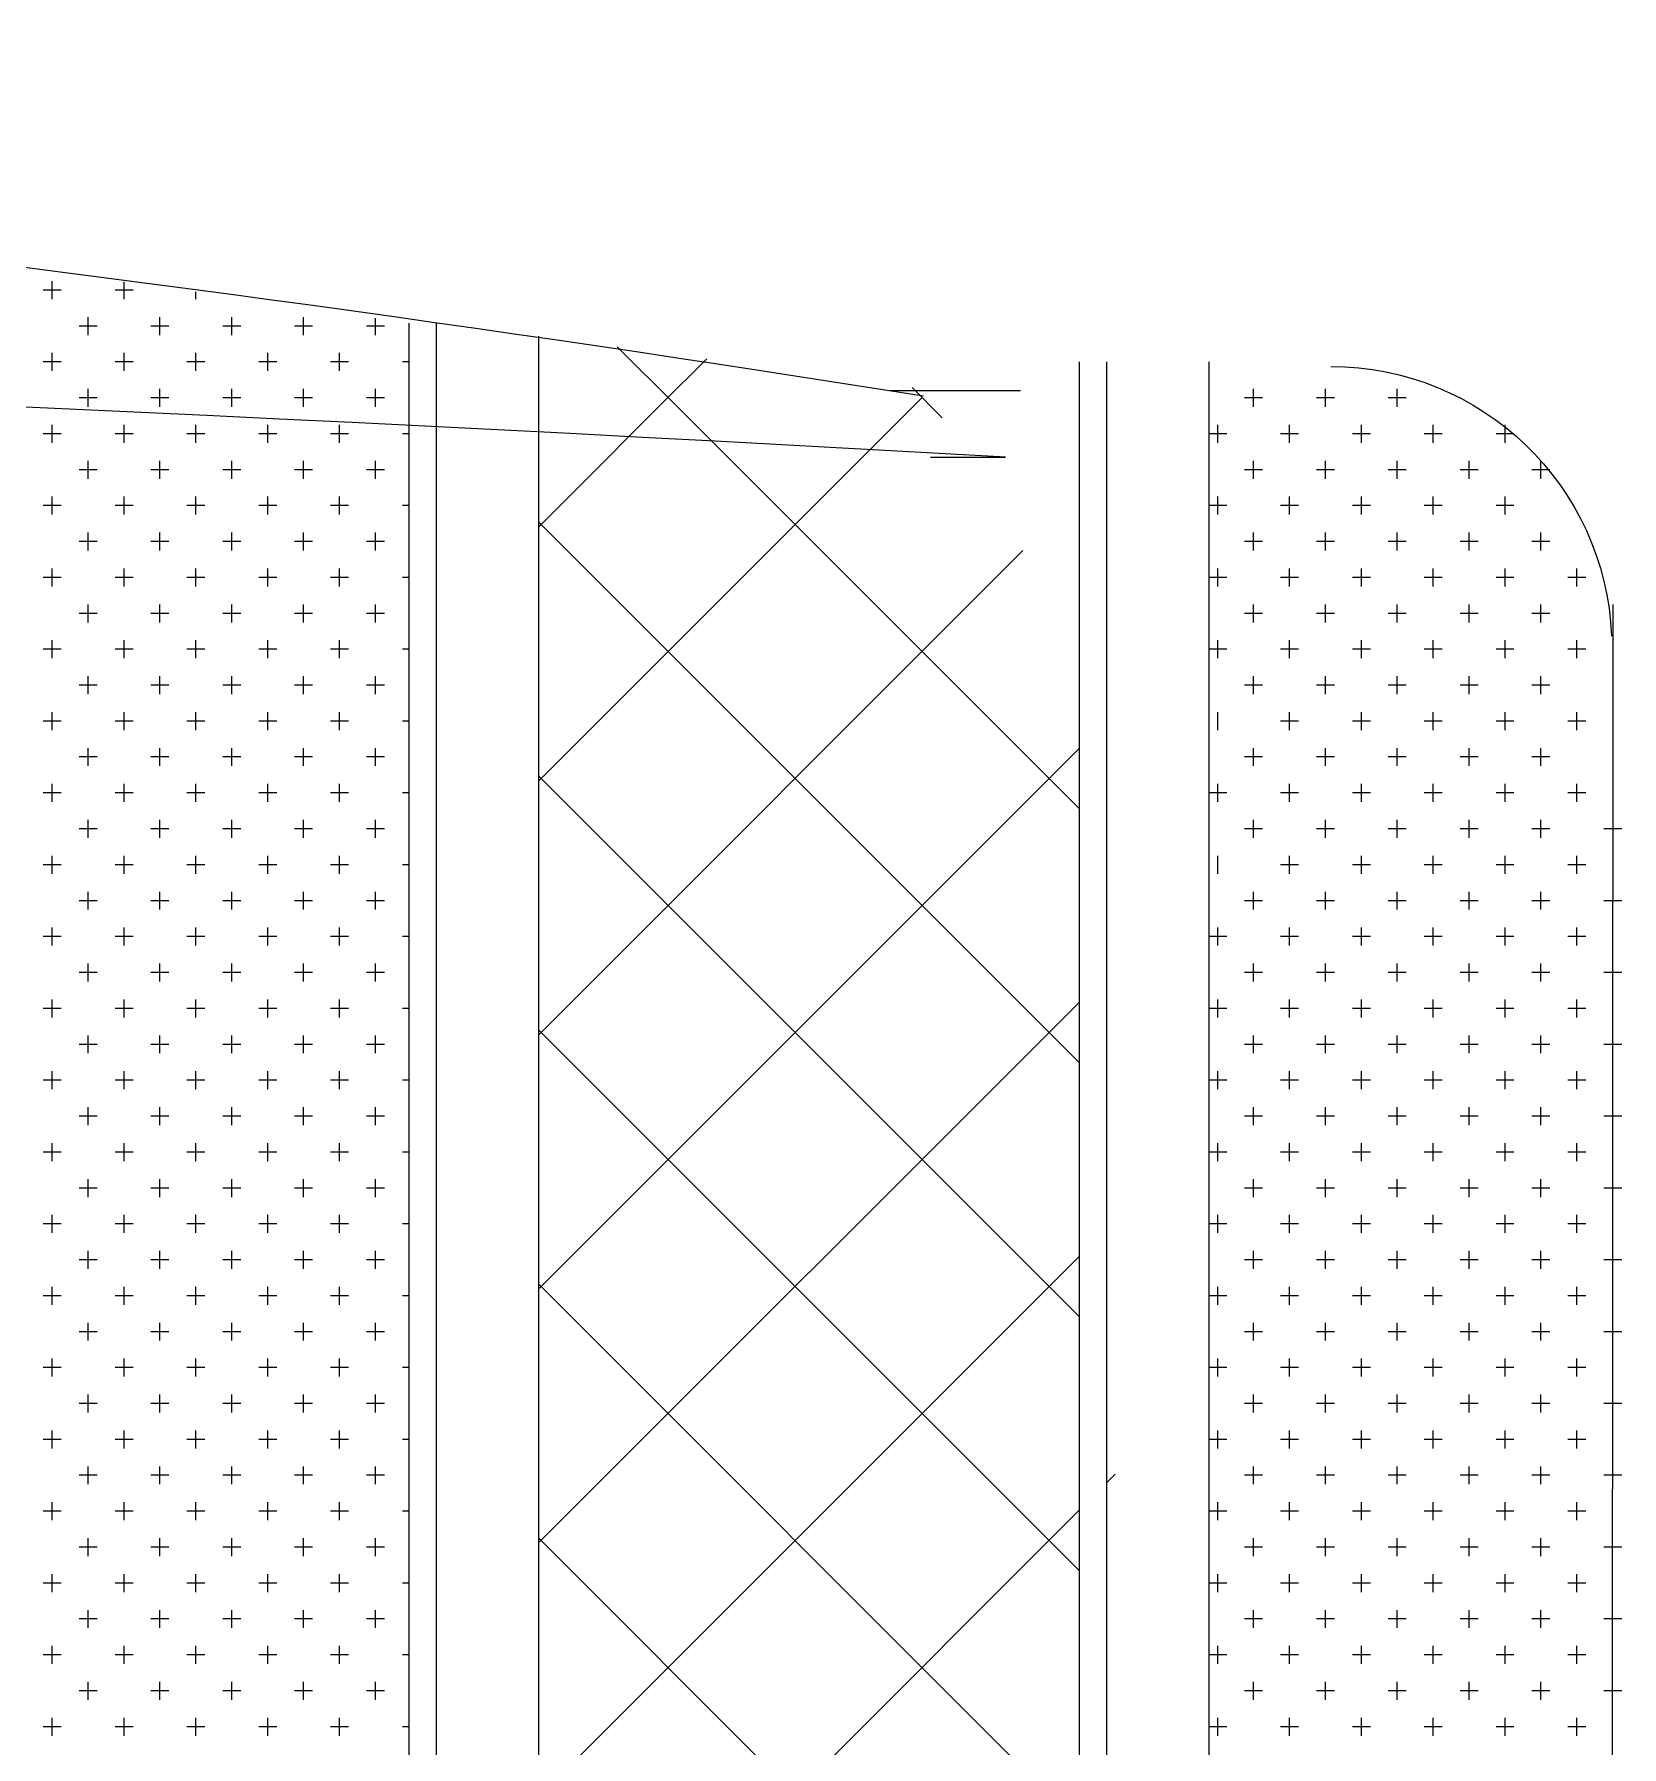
# Model space of a CAD drawing. Header units: inches. Extents: x 18.5 to 61, y 8.5 to 33.3.
# Drawn here: x 35.533 to 35.7888, y 27.7521 to 28.028 of the extents above; entities that cross this region are included whole.
import ezdxf

# ---------------------------------------------------------------- set-up
doc = ezdxf.new("R2010")
doc.units = ezdxf.units.IN
doc.header["$MEASUREMENT"] = 0
for name, color, linetype in [('02', 2, 'Continuous'), ('1', 1, 'Continuous'), ('4', 4, 'Continuous')]:
    doc.layers.add(name, color=color, linetype=linetype)

msp = doc.modelspace()

# ---------------------------------------------------------------- linework, layer by layer
at = {"layer": '02'}
for p, q in [((35.53732, 27.98681), (35.53443, 27.98681)), ((35.53588, 27.98536), (35.53588, 27.98826)), ((35.5489, 27.98681), (35.54601, 27.98681)), ((35.54745, 27.98536), (35.54745, 27.98816)), ((35.55903, 27.98536), (35.55903, 27.98655)), ((35.54311, 27.98102), (35.54022, 27.98102)), ((35.54167, 27.97957), (35.54167, 27.98247)), ((35.55469, 27.98102), (35.55179, 27.98102)), ((35.55324, 27.97957), (35.55324, 27.98247)), ((35.56626, 27.98102), (35.56337, 27.98102)), ((35.56482, 27.97957), (35.56482, 27.98247)), ((35.57784, 27.98102), (35.57495, 27.98102)), ((35.57639, 27.97957), (35.57639, 27.98247)), ((35.58942, 27.98102), (35.58652, 27.98102)), ((35.58797, 27.97957), (35.58797, 27.98231)), ((35.59333, 27.98149), (35.59333, 27.47433)), ((35.59776, 27.98151), (35.59776, 27.47433)), ((35.61423, 27.97937), (35.61423, 27.47433)), ((35.53588, 27.97379), (35.53588, 27.97668)), ((35.54745, 27.97379), (35.54745, 27.97668)), ((35.55903, 27.97379), (35.55903, 27.97668)), ((35.5706, 27.97379), (35.5706, 27.97668)), ((35.58218, 27.97379), (35.58218, 27.97668)), ((35.63619, 27.96843), (35.62694, 27.97768)), ((35.63414, 27.96852), (35.64135, 27.97573)), ((35.53732, 27.97523), (35.53443, 27.97523)), ((35.5489, 27.97523), (35.54601, 27.97523)), ((35.56048, 27.97523), (35.55758, 27.97523)), ((35.57205, 27.97523), (35.56916, 27.97523)), ((35.58363, 27.97523), (35.58073, 27.97523)), ((35.59333, 27.97523), (35.59231, 27.97523)), ((35.70135, 27.97523), (35.70135, 27.47505)), ((35.70578, 27.97523), (35.70578, 27.47505)), ((35.72225, 27.97523), (35.72225, 27.47505)), ((35.54167, 27.968), (35.54167, 27.97089)), ((35.55324, 27.968), (35.55324, 27.97089)), ((35.56482, 27.968), (35.56482, 27.97089)), ((35.57639, 27.968), (35.57639, 27.97089)), ((35.58797, 27.968), (35.58797, 27.97089)), ((35.67931, 27.96624), (35.67445, 27.9711)), ((35.72949, 27.968), (35.72949, 27.97089)), ((35.74106, 27.968), (35.74106, 27.97089)), ((35.75264, 27.968), (35.75264, 27.97089)), ((35.54311, 27.96944), (35.54022, 27.96944)), ((35.55469, 27.96944), (35.55179, 27.96944)), ((35.56626, 27.96944), (35.56337, 27.96944)), ((35.57784, 27.96944), (35.57495, 27.96944)), ((35.58942, 27.96944), (35.58652, 27.96944)), ((35.61994, 27.95432), (35.63414, 27.96852)), ((35.64909, 27.95553), (35.63619, 27.96843)), ((35.67311, 27.96657), (35.67611, 27.96956)), ((35.73094, 27.96944), (35.72804, 27.96944)), ((35.74251, 27.96944), (35.73962, 27.96944)), ((35.75409, 27.96944), (35.75119, 27.96944)), ((35.53588, 27.96221), (35.53588, 27.9651)), ((35.54745, 27.96221), (35.54745, 27.9651)), ((35.55903, 27.96221), (35.55903, 27.9651)), ((35.5706, 27.96221), (35.5706, 27.9651)), ((35.58218, 27.96221), (35.58218, 27.9651)), ((35.66264, 27.95609), (35.67311, 27.96657)), ((35.7237, 27.96221), (35.7237, 27.9651)), ((35.73528, 27.96221), (35.73528, 27.9651)), ((35.74685, 27.96221), (35.74685, 27.9651)), ((35.75843, 27.96221), (35.75843, 27.9651)), ((35.77, 27.96221), (35.77, 27.9651)), ((35.53732, 27.96366), (35.53443, 27.96366)), ((35.5489, 27.96366), (35.54601, 27.96366)), ((35.56048, 27.96366), (35.55758, 27.96366)), ((35.57205, 27.96366), (35.56916, 27.96366)), ((35.58363, 27.96366), (35.58073, 27.96366)), ((35.59333, 27.96366), (35.59231, 27.96366)), ((35.72515, 27.96366), (35.72225, 27.96366)), ((35.73672, 27.96366), (35.73383, 27.96366)), ((35.7483, 27.96366), (35.74541, 27.96366)), ((35.75987, 27.96366), (35.75698, 27.96366)), ((35.77145, 27.96366), (35.76856, 27.96366)), ((35.54167, 27.95642), (35.54167, 27.95932)), ((35.55324, 27.95642), (35.55324, 27.95932)), ((35.56482, 27.95642), (35.56482, 27.95932)), ((35.57639, 27.95642), (35.57639, 27.95932)), ((35.58797, 27.95642), (35.58797, 27.95932)), ((35.72949, 27.95642), (35.72949, 27.95932)), ((35.74106, 27.95642), (35.74106, 27.95932)), ((35.75264, 27.95642), (35.75264, 27.95932)), ((35.76422, 27.95642), (35.76422, 27.95932)), ((35.77579, 27.95642), (35.77579, 27.95932)), ((35.54311, 27.95787), (35.54022, 27.95787)), ((35.55469, 27.95787), (35.55179, 27.95787)), ((35.56626, 27.95787), (35.56337, 27.95787)), ((35.57784, 27.95787), (35.57495, 27.95787)), ((35.58942, 27.95787), (35.58652, 27.95787)), ((35.61423, 27.90769), (35.66264, 27.95609)), ((35.73094, 27.95787), (35.72804, 27.95787)), ((35.74251, 27.95787), (35.73962, 27.95787)), ((35.75409, 27.95787), (35.75119, 27.95787)), ((35.76566, 27.95787), (35.76277, 27.95787)), ((35.77724, 27.95787), (35.77434, 27.95787)), ((35.53588, 27.95063), (35.53588, 27.95353)), ((35.54745, 27.95063), (35.54745, 27.95353)), ((35.55903, 27.95063), (35.55903, 27.95353)), ((35.5706, 27.95063), (35.5706, 27.95353)), ((35.58218, 27.95063), (35.58218, 27.95353)), ((35.61423, 27.94861), (35.61994, 27.95432)), ((35.70135, 27.90327), (35.64909, 27.95553)), ((35.7237, 27.95063), (35.7237, 27.95353)), ((35.73528, 27.95063), (35.73528, 27.95353)), ((35.74685, 27.95063), (35.74685, 27.95353)), ((35.75843, 27.95063), (35.75843, 27.95353)), ((35.77, 27.95063), (35.77, 27.95353)), ((35.53732, 27.95208), (35.53443, 27.95208)), ((35.5489, 27.95208), (35.54601, 27.95208)), ((35.56048, 27.95208), (35.55758, 27.95208)), ((35.57205, 27.95208), (35.56916, 27.95208)), ((35.58363, 27.95208), (35.58073, 27.95208)), ((35.59333, 27.95208), (35.59231, 27.95208)), ((35.72515, 27.95208), (35.72225, 27.95208)), ((35.73672, 27.95208), (35.73383, 27.95208)), ((35.7483, 27.95208), (35.74541, 27.95208)), ((35.75987, 27.95208), (35.75698, 27.95208)), ((35.77145, 27.95208), (35.76856, 27.95208)), ((35.54167, 27.94485), (35.54167, 27.94774)), ((35.55324, 27.94485), (35.55324, 27.94774)), ((35.56482, 27.94485), (35.56482, 27.94774)), ((35.57639, 27.94485), (35.57639, 27.94774)), ((35.58797, 27.94485), (35.58797, 27.94774)), ((35.70135, 27.86234), (35.61423, 27.94946)), ((35.72949, 27.94485), (35.72949, 27.94774)), ((35.74106, 27.94485), (35.74106, 27.94774)), ((35.75264, 27.94485), (35.75264, 27.94774)), ((35.76422, 27.94485), (35.76422, 27.94774)), ((35.77579, 27.94485), (35.77579, 27.94774)), ((35.54311, 27.94629), (35.54022, 27.94629)), ((35.55469, 27.94629), (35.55179, 27.94629)), ((35.56626, 27.94629), (35.56337, 27.94629)), ((35.57784, 27.94629), (35.57495, 27.94629)), ((35.58942, 27.94629), (35.58652, 27.94629)), ((35.73094, 27.94629), (35.72804, 27.94629)), ((35.74251, 27.94629), (35.73962, 27.94629)), ((35.75409, 27.94629), (35.75119, 27.94629)), ((35.76566, 27.94629), (35.76277, 27.94629)), ((35.77724, 27.94629), (35.77434, 27.94629)), ((35.61423, 27.86676), (35.69229, 27.94482)), ((35.53732, 27.94051), (35.53443, 27.94051)), ((35.53588, 27.93906), (35.53588, 27.94195)), ((35.5489, 27.94051), (35.54601, 27.94051)), ((35.54745, 27.93906), (35.54745, 27.94195)), ((35.56048, 27.94051), (35.55758, 27.94051)), ((35.55903, 27.93906), (35.55903, 27.94195)), ((35.57205, 27.94051), (35.56916, 27.94051)), ((35.5706, 27.93906), (35.5706, 27.94195)), ((35.58363, 27.94051), (35.58073, 27.94051)), ((35.58218, 27.93906), (35.58218, 27.94195)), ((35.59333, 27.94051), (35.59231, 27.94051)), ((35.72515, 27.94051), (35.72225, 27.94051)), ((35.7237, 27.93906), (35.7237, 27.94195)), ((35.73672, 27.94051), (35.73383, 27.94051)), ((35.73528, 27.93906), (35.73528, 27.94195)), ((35.7483, 27.94051), (35.74541, 27.94051)), ((35.74685, 27.93906), (35.74685, 27.94195)), ((35.75987, 27.94051), (35.75698, 27.94051)), ((35.75843, 27.93906), (35.75843, 27.94195)), ((35.77145, 27.94051), (35.76856, 27.94051)), ((35.77, 27.93906), (35.77, 27.94195)), ((35.78303, 27.94051), (35.78013, 27.94051)), ((35.78158, 27.93906), (35.78158, 27.94195)), ((35.54311, 27.93472), (35.54022, 27.93472)), ((35.54167, 27.93327), (35.54167, 27.93616)), ((35.55469, 27.93472), (35.55179, 27.93472)), ((35.55324, 27.93327), (35.55324, 27.93616)), ((35.56626, 27.93472), (35.56337, 27.93472)), ((35.56482, 27.93327), (35.56482, 27.93616)), ((35.57784, 27.93472), (35.57495, 27.93472)), ((35.57639, 27.93327), (35.57639, 27.93616)), ((35.58942, 27.93472), (35.58652, 27.93472)), ((35.58797, 27.93327), (35.58797, 27.93616)), ((35.73094, 27.93472), (35.72804, 27.93472)), ((35.72949, 27.93327), (35.72949, 27.93616)), ((35.74251, 27.93472), (35.73962, 27.93472)), ((35.74106, 27.93327), (35.74106, 27.93616)), ((35.75409, 27.93472), (35.75119, 27.93472)), ((35.75264, 27.93327), (35.75264, 27.93616)), ((35.76566, 27.93472), (35.76277, 27.93472)), ((35.76422, 27.93327), (35.76422, 27.93616)), ((35.77724, 27.93472), (35.77434, 27.93472)), ((35.77579, 27.93327), (35.77579, 27.93616)), ((35.53732, 27.92893), (35.53443, 27.92893)), ((35.53588, 27.92748), (35.53588, 27.93038)), ((35.5489, 27.92893), (35.54601, 27.92893)), ((35.54745, 27.92748), (35.54745, 27.93038)), ((35.56048, 27.92893), (35.55758, 27.92893)), ((35.55903, 27.92748), (35.55903, 27.93038)), ((35.57205, 27.92893), (35.56916, 27.92893)), ((35.5706, 27.92748), (35.5706, 27.93038)), ((35.58363, 27.92893), (35.58073, 27.92893)), ((35.58218, 27.92748), (35.58218, 27.93038)), ((35.59333, 27.92893), (35.59231, 27.92893)), ((35.72515, 27.92893), (35.72225, 27.92893)), ((35.7237, 27.92748), (35.7237, 27.93038)), ((35.73672, 27.92893), (35.73383, 27.92893)), ((35.73528, 27.92748), (35.73528, 27.93038)), ((35.7483, 27.92893), (35.74541, 27.92893)), ((35.74685, 27.92748), (35.74685, 27.93038)), ((35.75987, 27.92893), (35.75698, 27.92893)), ((35.75843, 27.92748), (35.75843, 27.93038)), ((35.77145, 27.92893), (35.76856, 27.92893)), ((35.77, 27.92748), (35.77, 27.93038)), ((35.78303, 27.92893), (35.78013, 27.92893)), ((35.78158, 27.92748), (35.78158, 27.93038)), ((35.54311, 27.92314), (35.54022, 27.92314)), ((35.54167, 27.92169), (35.54167, 27.92459)), ((35.55469, 27.92314), (35.55179, 27.92314)), ((35.55324, 27.92169), (35.55324, 27.92459)), ((35.56626, 27.92314), (35.56337, 27.92314)), ((35.56482, 27.92169), (35.56482, 27.92459)), ((35.57784, 27.92314), (35.57495, 27.92314)), ((35.57639, 27.92169), (35.57639, 27.92459)), ((35.58942, 27.92314), (35.58652, 27.92314)), ((35.58797, 27.92169), (35.58797, 27.92459)), ((35.73094, 27.92314), (35.72804, 27.92314)), ((35.72949, 27.92169), (35.72949, 27.92459)), ((35.74251, 27.92314), (35.73962, 27.92314)), ((35.74106, 27.92169), (35.74106, 27.92459)), ((35.75409, 27.92314), (35.75119, 27.92314)), ((35.75264, 27.92169), (35.75264, 27.92459)), ((35.76566, 27.92314), (35.76277, 27.92314)), ((35.76422, 27.92169), (35.76422, 27.92459)), ((35.77724, 27.92314), (35.77434, 27.92314)), ((35.77579, 27.92169), (35.77579, 27.92459)), ((35.53732, 27.91735), (35.53443, 27.91735)), ((35.53588, 27.91591), (35.53588, 27.9188)), ((35.5489, 27.91735), (35.54601, 27.91735)), ((35.54745, 27.91591), (35.54745, 27.9188)), ((35.56048, 27.91735), (35.55758, 27.91735)), ((35.55903, 27.91591), (35.55903, 27.9188)), ((35.57205, 27.91735), (35.56916, 27.91735)), ((35.5706, 27.91591), (35.5706, 27.9188)), ((35.58363, 27.91735), (35.58073, 27.91735)), ((35.58218, 27.91591), (35.58218, 27.9188)), ((35.59333, 27.91735), (35.59231, 27.91735)), ((35.7237, 27.91591), (35.7237, 27.9188)), ((35.73672, 27.91735), (35.73383, 27.91735)), ((35.73528, 27.91591), (35.73528, 27.9188)), ((35.7483, 27.91735), (35.74541, 27.91735)), ((35.74685, 27.91591), (35.74685, 27.9188)), ((35.75987, 27.91735), (35.75698, 27.91735)), ((35.75843, 27.91591), (35.75843, 27.9188)), ((35.77145, 27.91735), (35.76856, 27.91735)), ((35.77, 27.91591), (35.77, 27.9188)), ((35.78303, 27.91735), (35.78013, 27.91735)), ((35.78158, 27.91591), (35.78158, 27.9188)), ((35.54167, 27.91012), (35.54167, 27.91301)), ((35.55324, 27.91012), (35.55324, 27.91301)), ((35.56482, 27.91012), (35.56482, 27.91301)), ((35.57639, 27.91012), (35.57639, 27.91301)), ((35.58797, 27.91012), (35.58797, 27.91301)), ((35.61423, 27.82583), (35.70135, 27.91295)), ((35.72949, 27.91012), (35.72949, 27.91301)), ((35.74106, 27.91012), (35.74106, 27.91301)), ((35.75264, 27.91012), (35.75264, 27.91301)), ((35.76422, 27.91012), (35.76422, 27.91301)), ((35.77579, 27.91012), (35.77579, 27.91301)), ((35.54311, 27.91157), (35.54022, 27.91157)), ((35.55469, 27.91157), (35.55179, 27.91157)), ((35.56626, 27.91157), (35.56337, 27.91157)), ((35.57784, 27.91157), (35.57495, 27.91157)), ((35.58942, 27.91157), (35.58652, 27.91157)), ((35.73094, 27.91157), (35.72804, 27.91157)), ((35.74251, 27.91157), (35.73962, 27.91157)), ((35.75409, 27.91157), (35.75119, 27.91157)), ((35.76566, 27.91157), (35.76277, 27.91157)), ((35.77724, 27.91157), (35.77434, 27.91157)), ((35.53588, 27.90433), (35.53588, 27.90722)), ((35.54745, 27.90433), (35.54745, 27.90722)), ((35.55903, 27.90433), (35.55903, 27.90722)), ((35.5706, 27.90433), (35.5706, 27.90722)), ((35.58218, 27.90433), (35.58218, 27.90722)), ((35.70135, 27.82142), (35.61423, 27.90853)), ((35.7237, 27.90433), (35.7237, 27.90722)), ((35.73528, 27.90433), (35.73528, 27.90722)), ((35.74685, 27.90433), (35.74685, 27.90722)), ((35.75843, 27.90433), (35.75843, 27.90722)), ((35.77, 27.90433), (35.77, 27.90722)), ((35.78158, 27.90433), (35.78158, 27.90722)), ((35.53732, 27.90578), (35.53443, 27.90578)), ((35.5489, 27.90578), (35.54601, 27.90578)), ((35.56048, 27.90578), (35.55758, 27.90578)), ((35.57205, 27.90578), (35.56916, 27.90578)), ((35.58363, 27.90578), (35.58073, 27.90578)), ((35.59333, 27.90578), (35.59231, 27.90578)), ((35.72515, 27.90578), (35.72225, 27.90578)), ((35.73672, 27.90578), (35.73383, 27.90578)), ((35.7483, 27.90578), (35.74541, 27.90578)), ((35.75987, 27.90578), (35.75698, 27.90578)), ((35.77145, 27.90578), (35.76856, 27.90578)), ((35.78303, 27.90578), (35.78013, 27.90578)), ((35.54167, 27.89854), (35.54167, 27.90144)), ((35.55324, 27.89854), (35.55324, 27.90144)), ((35.56482, 27.89854), (35.56482, 27.90144)), ((35.57639, 27.89854), (35.57639, 27.90144)), ((35.58797, 27.89854), (35.58797, 27.90144)), ((35.72949, 27.89854), (35.72949, 27.90144)), ((35.74106, 27.89854), (35.74106, 27.90144)), ((35.75264, 27.89854), (35.75264, 27.90144)), ((35.76422, 27.89854), (35.76422, 27.90144)), ((35.77579, 27.89854), (35.77579, 27.90144)), ((35.54311, 27.89999), (35.54022, 27.89999)), ((35.55469, 27.89999), (35.55179, 27.89999)), ((35.56626, 27.89999), (35.56337, 27.89999)), ((35.57784, 27.89999), (35.57495, 27.89999)), ((35.58942, 27.89999), (35.58652, 27.89999)), ((35.73094, 27.89999), (35.72804, 27.89999)), ((35.74251, 27.89999), (35.73962, 27.89999)), ((35.75409, 27.89999), (35.75119, 27.89999)), ((35.76566, 27.89999), (35.76277, 27.89999)), ((35.77724, 27.89999), (35.77434, 27.89999)), ((35.78881, 27.89999), (35.78592, 27.89999)), ((35.53588, 27.89275), (35.53588, 27.89565)), ((35.54745, 27.89275), (35.54745, 27.89565)), ((35.55903, 27.89275), (35.55903, 27.89565)), ((35.5706, 27.89275), (35.5706, 27.89565)), ((35.58218, 27.89275), (35.58218, 27.89565)), ((35.7237, 27.89275), (35.7237, 27.89565)), ((35.73528, 27.89275), (35.73528, 27.89565)), ((35.74685, 27.89275), (35.74685, 27.89565)), ((35.75843, 27.89275), (35.75843, 27.89565)), ((35.77, 27.89275), (35.77, 27.89565)), ((35.78158, 27.89275), (35.78158, 27.89565)), ((35.53732, 27.8942), (35.53443, 27.8942)), ((35.5489, 27.8942), (35.54601, 27.8942)), ((35.56048, 27.8942), (35.55758, 27.8942)), ((35.57205, 27.8942), (35.56916, 27.8942)), ((35.58363, 27.8942), (35.58073, 27.8942)), ((35.59333, 27.8942), (35.59231, 27.8942)), ((35.73672, 27.8942), (35.73383, 27.8942)), ((35.7483, 27.8942), (35.74541, 27.8942)), ((35.75987, 27.8942), (35.75698, 27.8942)), ((35.77145, 27.8942), (35.76856, 27.8942)), ((35.78303, 27.8942), (35.78013, 27.8942)), ((35.54167, 27.88697), (35.54167, 27.88986)), ((35.55324, 27.88697), (35.55324, 27.88986)), ((35.56482, 27.88697), (35.56482, 27.88986)), ((35.57639, 27.88697), (35.57639, 27.88986)), ((35.58797, 27.88697), (35.58797, 27.88986)), ((35.72949, 27.88697), (35.72949, 27.88986)), ((35.74106, 27.88697), (35.74106, 27.88986)), ((35.75264, 27.88697), (35.75264, 27.88986)), ((35.76422, 27.88697), (35.76422, 27.88986)), ((35.77579, 27.88697), (35.77579, 27.88986)), ((35.54311, 27.88841), (35.54022, 27.88841)), ((35.55469, 27.88841), (35.55179, 27.88841)), ((35.56626, 27.88841), (35.56337, 27.88841)), ((35.57784, 27.88841), (35.57495, 27.88841)), ((35.58942, 27.88841), (35.58652, 27.88841)), ((35.73094, 27.88841), (35.72804, 27.88841)), ((35.74251, 27.88841), (35.73962, 27.88841)), ((35.75409, 27.88841), (35.75119, 27.88841)), ((35.76566, 27.88841), (35.76277, 27.88841)), ((35.77724, 27.88841), (35.77434, 27.88841)), ((35.78881, 27.88841), (35.78592, 27.88841)), ((35.53732, 27.88263), (35.53443, 27.88263)), ((35.53588, 27.88118), (35.53588, 27.88407)), ((35.5489, 27.88263), (35.54601, 27.88263)), ((35.54745, 27.88118), (35.54745, 27.88407)), ((35.56048, 27.88263), (35.55758, 27.88263)), ((35.55903, 27.88118), (35.55903, 27.88407)), ((35.57205, 27.88263), (35.56916, 27.88263)), ((35.5706, 27.88118), (35.5706, 27.88407)), ((35.58363, 27.88263), (35.58073, 27.88263)), ((35.58218, 27.88118), (35.58218, 27.88407)), ((35.59333, 27.88263), (35.59231, 27.88263)), ((35.72515, 27.88263), (35.72225, 27.88263)), ((35.7237, 27.88118), (35.7237, 27.88407)), ((35.73672, 27.88263), (35.73383, 27.88263)), ((35.73528, 27.88118), (35.73528, 27.88407)), ((35.7483, 27.88263), (35.74541, 27.88263)), ((35.74685, 27.88118), (35.74685, 27.88407)), ((35.75987, 27.88263), (35.75698, 27.88263)), ((35.75843, 27.88118), (35.75843, 27.88407)), ((35.77145, 27.88263), (35.76856, 27.88263)), ((35.77, 27.88118), (35.77, 27.88407)), ((35.78303, 27.88263), (35.78013, 27.88263)), ((35.78158, 27.88118), (35.78158, 27.88407)), ((35.54311, 27.87684), (35.54022, 27.87684)), ((35.54167, 27.87539), (35.54167, 27.87828)), ((35.55469, 27.87684), (35.55179, 27.87684)), ((35.55324, 27.87539), (35.55324, 27.87828)), ((35.56626, 27.87684), (35.56337, 27.87684)), ((35.56482, 27.87539), (35.56482, 27.87828)), ((35.57784, 27.87684), (35.57495, 27.87684)), ((35.57639, 27.87539), (35.57639, 27.87828)), ((35.58942, 27.87684), (35.58652, 27.87684)), ((35.58797, 27.87539), (35.58797, 27.87828)), ((35.73094, 27.87684), (35.72804, 27.87684)), ((35.72949, 27.87539), (35.72949, 27.87828)), ((35.74251, 27.87684), (35.73962, 27.87684)), ((35.74106, 27.87539), (35.74106, 27.87828)), ((35.75409, 27.87684), (35.75119, 27.87684)), ((35.75264, 27.87539), (35.75264, 27.87828)), ((35.76566, 27.87684), (35.76277, 27.87684)), ((35.76422, 27.87539), (35.76422, 27.87828)), ((35.77724, 27.87684), (35.77434, 27.87684)), ((35.77579, 27.87539), (35.77579, 27.87828)), ((35.78881, 27.87684), (35.78592, 27.87684)), ((35.53732, 27.87105), (35.53443, 27.87105)), ((35.53588, 27.8696), (35.53588, 27.8725)), ((35.5489, 27.87105), (35.54601, 27.87105)), ((35.54745, 27.8696), (35.54745, 27.8725)), ((35.56048, 27.87105), (35.55758, 27.87105)), ((35.55903, 27.8696), (35.55903, 27.8725)), ((35.57205, 27.87105), (35.56916, 27.87105)), ((35.5706, 27.8696), (35.5706, 27.8725)), ((35.58363, 27.87105), (35.58073, 27.87105)), ((35.58218, 27.8696), (35.58218, 27.8725)), ((35.59333, 27.87105), (35.59231, 27.87105)), ((35.61423, 27.78491), (35.70135, 27.87202)), ((35.72515, 27.87105), (35.72225, 27.87105)), ((35.7237, 27.8696), (35.7237, 27.8725)), ((35.73672, 27.87105), (35.73383, 27.87105)), ((35.73528, 27.8696), (35.73528, 27.8725)), ((35.7483, 27.87105), (35.74541, 27.87105)), ((35.74685, 27.8696), (35.74685, 27.8725)), ((35.75987, 27.87105), (35.75698, 27.87105)), ((35.75843, 27.8696), (35.75843, 27.8725)), ((35.77145, 27.87105), (35.76856, 27.87105)), ((35.77, 27.8696), (35.77, 27.8725)), ((35.78303, 27.87105), (35.78013, 27.87105)), ((35.78158, 27.8696), (35.78158, 27.8725)), ((35.54311, 27.86526), (35.54022, 27.86526)), ((35.54167, 27.86382), (35.54167, 27.86671)), ((35.55469, 27.86526), (35.55179, 27.86526)), ((35.55324, 27.86382), (35.55324, 27.86671)), ((35.56626, 27.86526), (35.56337, 27.86526)), ((35.56482, 27.86382), (35.56482, 27.86671)), ((35.57784, 27.86526), (35.57495, 27.86526)), ((35.57639, 27.86382), (35.57639, 27.86671)), ((35.58942, 27.86526), (35.58652, 27.86526)), ((35.58797, 27.86382), (35.58797, 27.86671)), ((35.70135, 27.78049), (35.61423, 27.86761)), ((35.73094, 27.86526), (35.72804, 27.86526)), ((35.72949, 27.86382), (35.72949, 27.86671)), ((35.74251, 27.86526), (35.73962, 27.86526)), ((35.74106, 27.86382), (35.74106, 27.86671)), ((35.75409, 27.86526), (35.75119, 27.86526)), ((35.75264, 27.86382), (35.75264, 27.86671)), ((35.76566, 27.86526), (35.76277, 27.86526)), ((35.76422, 27.86382), (35.76422, 27.86671)), ((35.77724, 27.86526), (35.77434, 27.86526)), ((35.77579, 27.86382), (35.77579, 27.86671)), ((35.78881, 27.86526), (35.78592, 27.86526)), ((35.53732, 27.85947), (35.53443, 27.85947)), ((35.53588, 27.85803), (35.53588, 27.86092)), ((35.5489, 27.85947), (35.54601, 27.85947)), ((35.54745, 27.85803), (35.54745, 27.86092)), ((35.56048, 27.85947), (35.55758, 27.85947)), ((35.55903, 27.85803), (35.55903, 27.86092)), ((35.57205, 27.85947), (35.56916, 27.85947)), ((35.5706, 27.85803), (35.5706, 27.86092)), ((35.58363, 27.85947), (35.58073, 27.85947)), ((35.58218, 27.85803), (35.58218, 27.86092)), ((35.59333, 27.85947), (35.59231, 27.85947)), ((35.72515, 27.85947), (35.72225, 27.85947)), ((35.7237, 27.85803), (35.7237, 27.86092)), ((35.73672, 27.85947), (35.73383, 27.85947)), ((35.73528, 27.85803), (35.73528, 27.86092)), ((35.7483, 27.85947), (35.74541, 27.85947)), ((35.74685, 27.85803), (35.74685, 27.86092)), ((35.75987, 27.85947), (35.75698, 27.85947)), ((35.75843, 27.85803), (35.75843, 27.86092)), ((35.77145, 27.85947), (35.76856, 27.85947)), ((35.77, 27.85803), (35.77, 27.86092)), ((35.78303, 27.85947), (35.78013, 27.85947)), ((35.78158, 27.85803), (35.78158, 27.86092)), ((35.54167, 27.85224), (35.54167, 27.85513)), ((35.55324, 27.85224), (35.55324, 27.85513)), ((35.56482, 27.85224), (35.56482, 27.85513)), ((35.57639, 27.85224), (35.57639, 27.85513)), ((35.58797, 27.85224), (35.58797, 27.85513)), ((35.72949, 27.85224), (35.72949, 27.85513)), ((35.74106, 27.85224), (35.74106, 27.85513)), ((35.75264, 27.85224), (35.75264, 27.85513)), ((35.76422, 27.85224), (35.76422, 27.85513)), ((35.77579, 27.85224), (35.77579, 27.85513)), ((35.54311, 27.85369), (35.54022, 27.85369)), ((35.55469, 27.85369), (35.55179, 27.85369)), ((35.56626, 27.85369), (35.56337, 27.85369)), ((35.57784, 27.85369), (35.57495, 27.85369)), ((35.58942, 27.85369), (35.58652, 27.85369)), ((35.73094, 27.85369), (35.72804, 27.85369)), ((35.74251, 27.85369), (35.73962, 27.85369)), ((35.75409, 27.85369), (35.75119, 27.85369)), ((35.76566, 27.85369), (35.76277, 27.85369)), ((35.77724, 27.85369), (35.77434, 27.85369)), ((35.78881, 27.85369), (35.78592, 27.85369)), ((35.53588, 27.84645), (35.53588, 27.84935)), ((35.54745, 27.84645), (35.54745, 27.84935)), ((35.55903, 27.84645), (35.55903, 27.84935)), ((35.5706, 27.84645), (35.5706, 27.84935)), ((35.58218, 27.84645), (35.58218, 27.84935)), ((35.7237, 27.84645), (35.7237, 27.84935)), ((35.73528, 27.84645), (35.73528, 27.84935)), ((35.74685, 27.84645), (35.74685, 27.84935)), ((35.75843, 27.84645), (35.75843, 27.84935)), ((35.77, 27.84645), (35.77, 27.84935)), ((35.78158, 27.84645), (35.78158, 27.84935)), ((35.53732, 27.8479), (35.53443, 27.8479)), ((35.5489, 27.8479), (35.54601, 27.8479)), ((35.56048, 27.8479), (35.55758, 27.8479)), ((35.57205, 27.8479), (35.56916, 27.8479)), ((35.58363, 27.8479), (35.58073, 27.8479)), ((35.59333, 27.8479), (35.59231, 27.8479)), ((35.72515, 27.8479), (35.72225, 27.8479)), ((35.73672, 27.8479), (35.73383, 27.8479)), ((35.7483, 27.8479), (35.74541, 27.8479)), ((35.75987, 27.8479), (35.75698, 27.8479)), ((35.77145, 27.8479), (35.76856, 27.8479)), ((35.78303, 27.8479), (35.78013, 27.8479)), ((35.54167, 27.84066), (35.54167, 27.84356)), ((35.55324, 27.84066), (35.55324, 27.84356)), ((35.56482, 27.84066), (35.56482, 27.84356)), ((35.57639, 27.84066), (35.57639, 27.84356)), ((35.58797, 27.84066), (35.58797, 27.84356)), ((35.72949, 27.84066), (35.72949, 27.84356)), ((35.74106, 27.84066), (35.74106, 27.84356)), ((35.75264, 27.84066), (35.75264, 27.84356)), ((35.76422, 27.84066), (35.76422, 27.84356)), ((35.77579, 27.84066), (35.77579, 27.84356)), ((35.54311, 27.84211), (35.54022, 27.84211)), ((35.55469, 27.84211), (35.55179, 27.84211)), ((35.56626, 27.84211), (35.56337, 27.84211)), ((35.57784, 27.84211), (35.57495, 27.84211)), ((35.58942, 27.84211), (35.58652, 27.84211)), ((35.73094, 27.84211), (35.72804, 27.84211)), ((35.74251, 27.84211), (35.73962, 27.84211)), ((35.75409, 27.84211), (35.75119, 27.84211)), ((35.76566, 27.84211), (35.76277, 27.84211)), ((35.77724, 27.84211), (35.77434, 27.84211)), ((35.78881, 27.84211), (35.78592, 27.84211)), ((35.53588, 27.83488), (35.53588, 27.83777)), ((35.54745, 27.83488), (35.54745, 27.83777)), ((35.55903, 27.83488), (35.55903, 27.83777)), ((35.5706, 27.83488), (35.5706, 27.83777)), ((35.58218, 27.83488), (35.58218, 27.83777)), ((35.7237, 27.83488), (35.7237, 27.83777)), ((35.73528, 27.83488), (35.73528, 27.83777)), ((35.74685, 27.83488), (35.74685, 27.83777)), ((35.75843, 27.83488), (35.75843, 27.83777)), ((35.77, 27.83488), (35.77, 27.83777)), ((35.78158, 27.83488), (35.78158, 27.83777)), ((35.53732, 27.83632), (35.53443, 27.83632)), ((35.5489, 27.83632), (35.54601, 27.83632)), ((35.56048, 27.83632), (35.55758, 27.83632)), ((35.57205, 27.83632), (35.56916, 27.83632)), ((35.58363, 27.83632), (35.58073, 27.83632)), ((35.59333, 27.83632), (35.59231, 27.83632)), ((35.72515, 27.83632), (35.72225, 27.83632)), ((35.73672, 27.83632), (35.73383, 27.83632)), ((35.7483, 27.83632), (35.74541, 27.83632)), ((35.75987, 27.83632), (35.75698, 27.83632)), ((35.77145, 27.83632), (35.76856, 27.83632)), ((35.78303, 27.83632), (35.78013, 27.83632)), ((35.54167, 27.82909), (35.54167, 27.83198)), ((35.55324, 27.82909), (35.55324, 27.83198)), ((35.56482, 27.82909), (35.56482, 27.83198)), ((35.57639, 27.82909), (35.57639, 27.83198)), ((35.58797, 27.82909), (35.58797, 27.83198)), ((35.72949, 27.82909), (35.72949, 27.83198)), ((35.74106, 27.82909), (35.74106, 27.83198)), ((35.75264, 27.82909), (35.75264, 27.83198)), ((35.76422, 27.82909), (35.76422, 27.83198)), ((35.77579, 27.82909), (35.77579, 27.83198)), ((35.54311, 27.83053), (35.54022, 27.83053)), ((35.55469, 27.83053), (35.55179, 27.83053)), ((35.56626, 27.83053), (35.56337, 27.83053)), ((35.57784, 27.83053), (35.57495, 27.83053)), ((35.58942, 27.83053), (35.58652, 27.83053)), ((35.61423, 27.74398), (35.70135, 27.8311)), ((35.73094, 27.83053), (35.72804, 27.83053)), ((35.74251, 27.83053), (35.73962, 27.83053)), ((35.75409, 27.83053), (35.75119, 27.83053)), ((35.76566, 27.83053), (35.76277, 27.83053)), ((35.77724, 27.83053), (35.77434, 27.83053)), ((35.78881, 27.83053), (35.78592, 27.83053)), ((35.70306, 27.73785), (35.61423, 27.82668)), ((35.53732, 27.82475), (35.53443, 27.82475)), ((35.53588, 27.8233), (35.53588, 27.82619)), ((35.5489, 27.82475), (35.54601, 27.82475)), ((35.54745, 27.8233), (35.54745, 27.82619)), ((35.56048, 27.82475), (35.55758, 27.82475)), ((35.55903, 27.8233), (35.55903, 27.82619)), ((35.57205, 27.82475), (35.56916, 27.82475)), ((35.5706, 27.8233), (35.5706, 27.82619)), ((35.58363, 27.82475), (35.58073, 27.82475)), ((35.58218, 27.8233), (35.58218, 27.82619)), ((35.59333, 27.82475), (35.59231, 27.82475)), ((35.72515, 27.82475), (35.72225, 27.82475)), ((35.7237, 27.8233), (35.7237, 27.82619)), ((35.73672, 27.82475), (35.73383, 27.82475)), ((35.73528, 27.8233), (35.73528, 27.82619)), ((35.7483, 27.82475), (35.74541, 27.82475)), ((35.74685, 27.8233), (35.74685, 27.82619)), ((35.75987, 27.82475), (35.75698, 27.82475)), ((35.75843, 27.8233), (35.75843, 27.82619)), ((35.77145, 27.82475), (35.76856, 27.82475)), ((35.77, 27.8233), (35.77, 27.82619)), ((35.78303, 27.82475), (35.78013, 27.82475)), ((35.78158, 27.8233), (35.78158, 27.82619)), ((35.54311, 27.81896), (35.54022, 27.81896)), ((35.54167, 27.81751), (35.54167, 27.82041)), ((35.55469, 27.81896), (35.55179, 27.81896)), ((35.55324, 27.81751), (35.55324, 27.82041)), ((35.56626, 27.81896), (35.56337, 27.81896)), ((35.56482, 27.81751), (35.56482, 27.82041)), ((35.57784, 27.81896), (35.57495, 27.81896)), ((35.57639, 27.81751), (35.57639, 27.82041)), ((35.58942, 27.81896), (35.58652, 27.81896)), ((35.58797, 27.81751), (35.58797, 27.82041)), ((35.73094, 27.81896), (35.72804, 27.81896)), ((35.72949, 27.81751), (35.72949, 27.82041)), ((35.74251, 27.81896), (35.73962, 27.81896)), ((35.74106, 27.81751), (35.74106, 27.82041)), ((35.75409, 27.81896), (35.75119, 27.81896)), ((35.75264, 27.81751), (35.75264, 27.82041)), ((35.76566, 27.81896), (35.76277, 27.81896)), ((35.76422, 27.81751), (35.76422, 27.82041)), ((35.77724, 27.81896), (35.77434, 27.81896)), ((35.77579, 27.81751), (35.77579, 27.82041)), ((35.78881, 27.81896), (35.78592, 27.81896)), ((35.53732, 27.81317), (35.53443, 27.81317)), ((35.53588, 27.81172), (35.53588, 27.81462)), ((35.5489, 27.81317), (35.54601, 27.81317)), ((35.54745, 27.81172), (35.54745, 27.81462)), ((35.56048, 27.81317), (35.55758, 27.81317)), ((35.55903, 27.81172), (35.55903, 27.81462)), ((35.57205, 27.81317), (35.56916, 27.81317)), ((35.5706, 27.81172), (35.5706, 27.81462)), ((35.58363, 27.81317), (35.58073, 27.81317)), ((35.58218, 27.81172), (35.58218, 27.81462)), ((35.59333, 27.81317), (35.59231, 27.81317)), ((35.72515, 27.81317), (35.72225, 27.81317)), ((35.7237, 27.81172), (35.7237, 27.81462)), ((35.73672, 27.81317), (35.73383, 27.81317)), ((35.73528, 27.81172), (35.73528, 27.81462)), ((35.7483, 27.81317), (35.74541, 27.81317)), ((35.74685, 27.81172), (35.74685, 27.81462)), ((35.75987, 27.81317), (35.75698, 27.81317)), ((35.75843, 27.81172), (35.75843, 27.81462)), ((35.77145, 27.81317), (35.76856, 27.81317)), ((35.77, 27.81172), (35.77, 27.81462)), ((35.78303, 27.81317), (35.78013, 27.81317)), ((35.78158, 27.81172), (35.78158, 27.81462)), ((35.54311, 27.80738), (35.54022, 27.80738)), ((35.54167, 27.80594), (35.54167, 27.80883)), ((35.55469, 27.80738), (35.55179, 27.80738)), ((35.55324, 27.80594), (35.55324, 27.80883)), ((35.56626, 27.80738), (35.56337, 27.80738)), ((35.56482, 27.80594), (35.56482, 27.80883)), ((35.57784, 27.80738), (35.57495, 27.80738)), ((35.57639, 27.80594), (35.57639, 27.80883)), ((35.58942, 27.80738), (35.58652, 27.80738)), ((35.58797, 27.80594), (35.58797, 27.80883)), ((35.73094, 27.80738), (35.72804, 27.80738)), ((35.72949, 27.80594), (35.72949, 27.80883)), ((35.74251, 27.80738), (35.73962, 27.80738)), ((35.74106, 27.80594), (35.74106, 27.80883)), ((35.75409, 27.80738), (35.75119, 27.80738)), ((35.75264, 27.80594), (35.75264, 27.80883)), ((35.76566, 27.80738), (35.76277, 27.80738)), ((35.76422, 27.80594), (35.76422, 27.80883)), ((35.77724, 27.80738), (35.77434, 27.80738)), ((35.77579, 27.80594), (35.77579, 27.80883)), ((35.78881, 27.80738), (35.78592, 27.80738)), ((35.53732, 27.80159), (35.53443, 27.80159)), ((35.53588, 27.80015), (35.53588, 27.80304)), ((35.5489, 27.80159), (35.54601, 27.80159)), ((35.54745, 27.80015), (35.54745, 27.80304)), ((35.56048, 27.80159), (35.55758, 27.80159)), ((35.55903, 27.80015), (35.55903, 27.80304)), ((35.57205, 27.80159), (35.56916, 27.80159)), ((35.5706, 27.80015), (35.5706, 27.80304)), ((35.58363, 27.80159), (35.58073, 27.80159)), ((35.58218, 27.80015), (35.58218, 27.80304)), ((35.59333, 27.80159), (35.59231, 27.80159)), ((35.72515, 27.80159), (35.72225, 27.80159)), ((35.7237, 27.80015), (35.7237, 27.80304)), ((35.73672, 27.80159), (35.73383, 27.80159)), ((35.73528, 27.80015), (35.73528, 27.80304)), ((35.7483, 27.80159), (35.74541, 27.80159)), ((35.74685, 27.80015), (35.74685, 27.80304)), ((35.75987, 27.80159), (35.75698, 27.80159)), ((35.75843, 27.80015), (35.75843, 27.80304)), ((35.77145, 27.80159), (35.76856, 27.80159)), ((35.77, 27.80015), (35.77, 27.80304)), ((35.78303, 27.80159), (35.78013, 27.80159)), ((35.78158, 27.80015), (35.78158, 27.80304)), ((35.54167, 27.79436), (35.54167, 27.79725)), ((35.55324, 27.79436), (35.55324, 27.79725)), ((35.56482, 27.79436), (35.56482, 27.79725)), ((35.57639, 27.79436), (35.57639, 27.79725)), ((35.58797, 27.79436), (35.58797, 27.79725)), ((35.70578, 27.7946), (35.70715, 27.79597)), ((35.72949, 27.79436), (35.72949, 27.79725)), ((35.74106, 27.79436), (35.74106, 27.79725)), ((35.75264, 27.79436), (35.75264, 27.79725)), ((35.76422, 27.79436), (35.76422, 27.79725)), ((35.77579, 27.79436), (35.77579, 27.79725)), ((35.54311, 27.79581), (35.54022, 27.79581)), ((35.55469, 27.79581), (35.55179, 27.79581)), ((35.56626, 27.79581), (35.56337, 27.79581)), ((35.57784, 27.79581), (35.57495, 27.79581)), ((35.58942, 27.79581), (35.58652, 27.79581)), ((35.73094, 27.79581), (35.72804, 27.79581)), ((35.74251, 27.79581), (35.73962, 27.79581)), ((35.75409, 27.79581), (35.75119, 27.79581)), ((35.76566, 27.79581), (35.76277, 27.79581)), ((35.77724, 27.79581), (35.77434, 27.79581)), ((35.78881, 27.79581), (35.78592, 27.79581)), ((35.53588, 27.78857), (35.53588, 27.79147)), ((35.54745, 27.78857), (35.54745, 27.79147)), ((35.55903, 27.78857), (35.55903, 27.79147)), ((35.5706, 27.78857), (35.5706, 27.79147)), ((35.58218, 27.78857), (35.58218, 27.79147)), ((35.7237, 27.78857), (35.7237, 27.79147)), ((35.73528, 27.78857), (35.73528, 27.79147)), ((35.74685, 27.78857), (35.74685, 27.79147)), ((35.75843, 27.78857), (35.75843, 27.79147)), ((35.77, 27.78857), (35.77, 27.79147)), ((35.78158, 27.78857), (35.78158, 27.79147)), ((35.53732, 27.79002), (35.53443, 27.79002)), ((35.5489, 27.79002), (35.54601, 27.79002)), ((35.56048, 27.79002), (35.55758, 27.79002)), ((35.57205, 27.79002), (35.56916, 27.79002)), ((35.58363, 27.79002), (35.58073, 27.79002)), ((35.59333, 27.79002), (35.59231, 27.79002)), ((35.61423, 27.70305), (35.70135, 27.79017)), ((35.72515, 27.79002), (35.72225, 27.79002)), ((35.73672, 27.79002), (35.73383, 27.79002)), ((35.7483, 27.79002), (35.74541, 27.79002)), ((35.75987, 27.79002), (35.75698, 27.79002)), ((35.77145, 27.79002), (35.76856, 27.79002)), ((35.78303, 27.79002), (35.78013, 27.79002)), ((35.54167, 27.78278), (35.54167, 27.78568)), ((35.55324, 27.78278), (35.55324, 27.78568)), ((35.56482, 27.78278), (35.56482, 27.78568)), ((35.57639, 27.78278), (35.57639, 27.78568)), ((35.58797, 27.78278), (35.58797, 27.78568)), ((35.70193, 27.69805), (35.61423, 27.78575)), ((35.72949, 27.78278), (35.72949, 27.78568)), ((35.74106, 27.78278), (35.74106, 27.78568)), ((35.75264, 27.78278), (35.75264, 27.78568)), ((35.76422, 27.78278), (35.76422, 27.78568)), ((35.77579, 27.78278), (35.77579, 27.78568)), ((35.54311, 27.78423), (35.54022, 27.78423)), ((35.55469, 27.78423), (35.55179, 27.78423)), ((35.56626, 27.78423), (35.56337, 27.78423)), ((35.57784, 27.78423), (35.57495, 27.78423)), ((35.58942, 27.78423), (35.58652, 27.78423)), ((35.73094, 27.78423), (35.72804, 27.78423)), ((35.74251, 27.78423), (35.73962, 27.78423)), ((35.75409, 27.78423), (35.75119, 27.78423)), ((35.76566, 27.78423), (35.76277, 27.78423)), ((35.77724, 27.78423), (35.77434, 27.78423)), ((35.78881, 27.78423), (35.78592, 27.78423)), ((35.53588, 27.777), (35.53588, 27.77989)), ((35.54745, 27.777), (35.54745, 27.77989)), ((35.55903, 27.777), (35.55903, 27.77989)), ((35.5706, 27.777), (35.5706, 27.77989)), ((35.58218, 27.777), (35.58218, 27.77989)), ((35.7237, 27.777), (35.7237, 27.77989)), ((35.73528, 27.777), (35.73528, 27.77989)), ((35.74685, 27.777), (35.74685, 27.77989)), ((35.75843, 27.777), (35.75843, 27.77989)), ((35.77, 27.777), (35.77, 27.77989)), ((35.78158, 27.777), (35.78158, 27.77989)), ((35.53732, 27.77844), (35.53443, 27.77844)), ((35.5489, 27.77844), (35.54601, 27.77844)), ((35.56048, 27.77844), (35.55758, 27.77844)), ((35.57205, 27.77844), (35.56916, 27.77844)), ((35.58363, 27.77844), (35.58073, 27.77844)), ((35.59333, 27.77844), (35.59231, 27.77844)), ((35.72515, 27.77844), (35.72225, 27.77844)), ((35.73672, 27.77844), (35.73383, 27.77844)), ((35.7483, 27.77844), (35.74541, 27.77844)), ((35.75987, 27.77844), (35.75698, 27.77844)), ((35.77145, 27.77844), (35.76856, 27.77844)), ((35.78303, 27.77844), (35.78013, 27.77844)), ((35.54167, 27.77121), (35.54167, 27.7741)), ((35.55324, 27.77121), (35.55324, 27.7741)), ((35.56482, 27.77121), (35.56482, 27.7741)), ((35.57639, 27.77121), (35.57639, 27.7741)), ((35.58797, 27.77121), (35.58797, 27.7741)), ((35.72949, 27.77121), (35.72949, 27.7741)), ((35.74106, 27.77121), (35.74106, 27.7741)), ((35.75264, 27.77121), (35.75264, 27.7741)), ((35.76422, 27.77121), (35.76422, 27.7741)), ((35.77579, 27.77121), (35.77579, 27.7741)), ((35.54311, 27.77266), (35.54022, 27.77266)), ((35.55469, 27.77266), (35.55179, 27.77266)), ((35.56626, 27.77266), (35.56337, 27.77266)), ((35.57784, 27.77266), (35.57495, 27.77266)), ((35.58942, 27.77266), (35.58652, 27.77266)), ((35.73094, 27.77266), (35.72804, 27.77266)), ((35.74251, 27.77266), (35.73962, 27.77266)), ((35.75409, 27.77266), (35.75119, 27.77266)), ((35.76566, 27.77266), (35.76277, 27.77266)), ((35.77724, 27.77266), (35.77434, 27.77266)), ((35.78881, 27.77266), (35.78592, 27.77266)), ((35.53588, 27.76542), (35.53588, 27.76831)), ((35.54745, 27.76542), (35.54745, 27.76831)), ((35.55903, 27.76542), (35.55903, 27.76831)), ((35.5706, 27.76542), (35.5706, 27.76831)), ((35.58218, 27.76542), (35.58218, 27.76831)), ((35.7237, 27.76542), (35.7237, 27.76831)), ((35.73528, 27.76542), (35.73528, 27.76831)), ((35.74685, 27.76542), (35.74685, 27.76831)), ((35.75843, 27.76542), (35.75843, 27.76831)), ((35.77, 27.76542), (35.77, 27.76831)), ((35.78158, 27.76542), (35.78158, 27.76831)), ((35.53732, 27.76687), (35.53443, 27.76687)), ((35.5489, 27.76687), (35.54601, 27.76687)), ((35.56048, 27.76687), (35.55758, 27.76687)), ((35.57205, 27.76687), (35.56916, 27.76687)), ((35.58363, 27.76687), (35.58073, 27.76687)), ((35.59333, 27.76687), (35.59231, 27.76687)), ((35.72515, 27.76687), (35.72225, 27.76687)), ((35.73672, 27.76687), (35.73383, 27.76687)), ((35.7483, 27.76687), (35.74541, 27.76687)), ((35.75987, 27.76687), (35.75698, 27.76687)), ((35.77145, 27.76687), (35.76856, 27.76687)), ((35.78303, 27.76687), (35.78013, 27.76687)), ((35.54311, 27.76108), (35.54022, 27.76108)), ((35.54167, 27.75963), (35.54167, 27.76253)), ((35.55469, 27.76108), (35.55179, 27.76108)), ((35.55324, 27.75963), (35.55324, 27.76253)), ((35.56626, 27.76108), (35.56337, 27.76108)), ((35.56482, 27.75963), (35.56482, 27.76253)), ((35.57784, 27.76108), (35.57495, 27.76108)), ((35.57639, 27.75963), (35.57639, 27.76253)), ((35.58942, 27.76108), (35.58652, 27.76108)), ((35.58797, 27.75963), (35.58797, 27.76253)), ((35.73094, 27.76108), (35.72804, 27.76108)), ((35.72949, 27.75963), (35.72949, 27.76253)), ((35.74251, 27.76108), (35.73962, 27.76108)), ((35.74106, 27.75963), (35.74106, 27.76253)), ((35.75409, 27.76108), (35.75119, 27.76108)), ((35.75264, 27.75963), (35.75264, 27.76253)), ((35.76566, 27.76108), (35.76277, 27.76108)), ((35.76422, 27.75963), (35.76422, 27.76253)), ((35.77724, 27.76108), (35.77434, 27.76108)), ((35.77579, 27.75963), (35.77579, 27.76253)), ((35.78881, 27.76108), (35.78592, 27.76108)), ((35.53732, 27.75529), (35.53443, 27.75529)), ((35.53588, 27.75384), (35.53588, 27.75674)), ((35.5489, 27.75529), (35.54601, 27.75529)), ((35.54745, 27.75384), (35.54745, 27.75674)), ((35.56048, 27.75529), (35.55758, 27.75529)), ((35.55903, 27.75384), (35.55903, 27.75674)), ((35.57205, 27.75529), (35.56916, 27.75529)), ((35.5706, 27.75384), (35.5706, 27.75674)), ((35.58363, 27.75529), (35.58073, 27.75529)), ((35.58218, 27.75384), (35.58218, 27.75674)), ((35.59333, 27.75529), (35.59231, 27.75529)), ((35.72515, 27.75529), (35.72225, 27.75529)), ((35.7237, 27.75384), (35.7237, 27.75674)), ((35.73672, 27.75529), (35.73383, 27.75529)), ((35.73528, 27.75384), (35.73528, 27.75674)), ((35.7483, 27.75529), (35.74541, 27.75529)), ((35.74685, 27.75384), (35.74685, 27.75674)), ((35.75987, 27.75529), (35.75698, 27.75529)), ((35.75843, 27.75384), (35.75843, 27.75674)), ((35.77145, 27.75529), (35.76856, 27.75529)), ((35.77, 27.75384), (35.77, 27.75674)), ((35.78303, 27.75529), (35.78013, 27.75529)), ((35.78158, 27.75384), (35.78158, 27.75674))]:
    msp.add_line(p, q, dxfattribs=at)
msp.add_lwpolyline([(35.67741, 27.9599), (35.68953, 27.9599)], dxfattribs=at)
at = {"layer": '1'}
msp.add_line((35.69194, 27.97057), (35.67091, 27.97057), dxfattribs=at)
at = {"layer": '4'}
msp.add_line((35.78737, 27.93616), (35.78717, 27.47451), dxfattribs=at)
msp.add_lwpolyline([(35.74193, 27.97451, -0.402572), (35.78717, 27.93104, 0.960867)], format="xyb", dxfattribs=at)
for centre, radius, start, end in [((34.9383, 23.33009), 4.69795, 80.96241, 91.31181), ((34.82083, 12.48817), 15.4961, 86.786365, 92.331052)]:
    msp.add_arc(centre, radius, start, end, dxfattribs=at)

doc.saveas('drawing.dxf')
